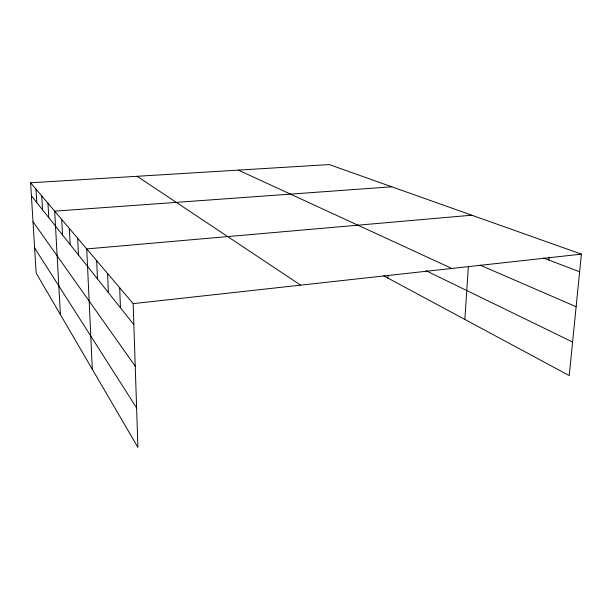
<?xml version="1.0" encoding="UTF-8"?>
<svg xmlns="http://www.w3.org/2000/svg" width="612" height="612" viewBox="0 0 612 612"><rect width="100%" height="100%" fill="white"/><g stroke="black" fill="none" stroke-linecap="round" stroke-linejoin="round"><path stroke-width="0.92" d="M387.878 278.07L388 275.247M464.829 319.433L468.348 266.855M548.834 260.031L549.086 257.208M30.6 182.789L133.148 303.636L137.93 447.426L36.184 273.113L30.6 182.789L329.241 164.574L581.4 254.141L569.229 375.554L383.716 275.828M133.148 303.636L581.4 254.141M471.806 215.21L86.728 248.931L92.32 369.281M391.81 186.798L54.675 211.163L60.397 314.591M543.54 258.012L579.633 271.774M480.16 265.149L576.129 306.742M238.343 170.113L451.809 268.446M425.944 270.672L572.595 342.024M137.119 176.294L300.63 285.146M31.403 195.794L133.844 324.658M33.01 221.705L135.229 366.205M34.632 247.99L136.614 407.936M35.978 189.123L36.789 202.564M41.746 195.924L42.565 209.84M47.966 203.253L48.784 217.658M61.72 219.463L62.546 234.97M69.355 228.46L70.181 244.57M77.663 238.252L78.481 255.013M96.665 260.643L97.461 278.881M107.597 273.526L108.37 292.613M119.7 287.785L120.442 307.79"/></g></svg>
